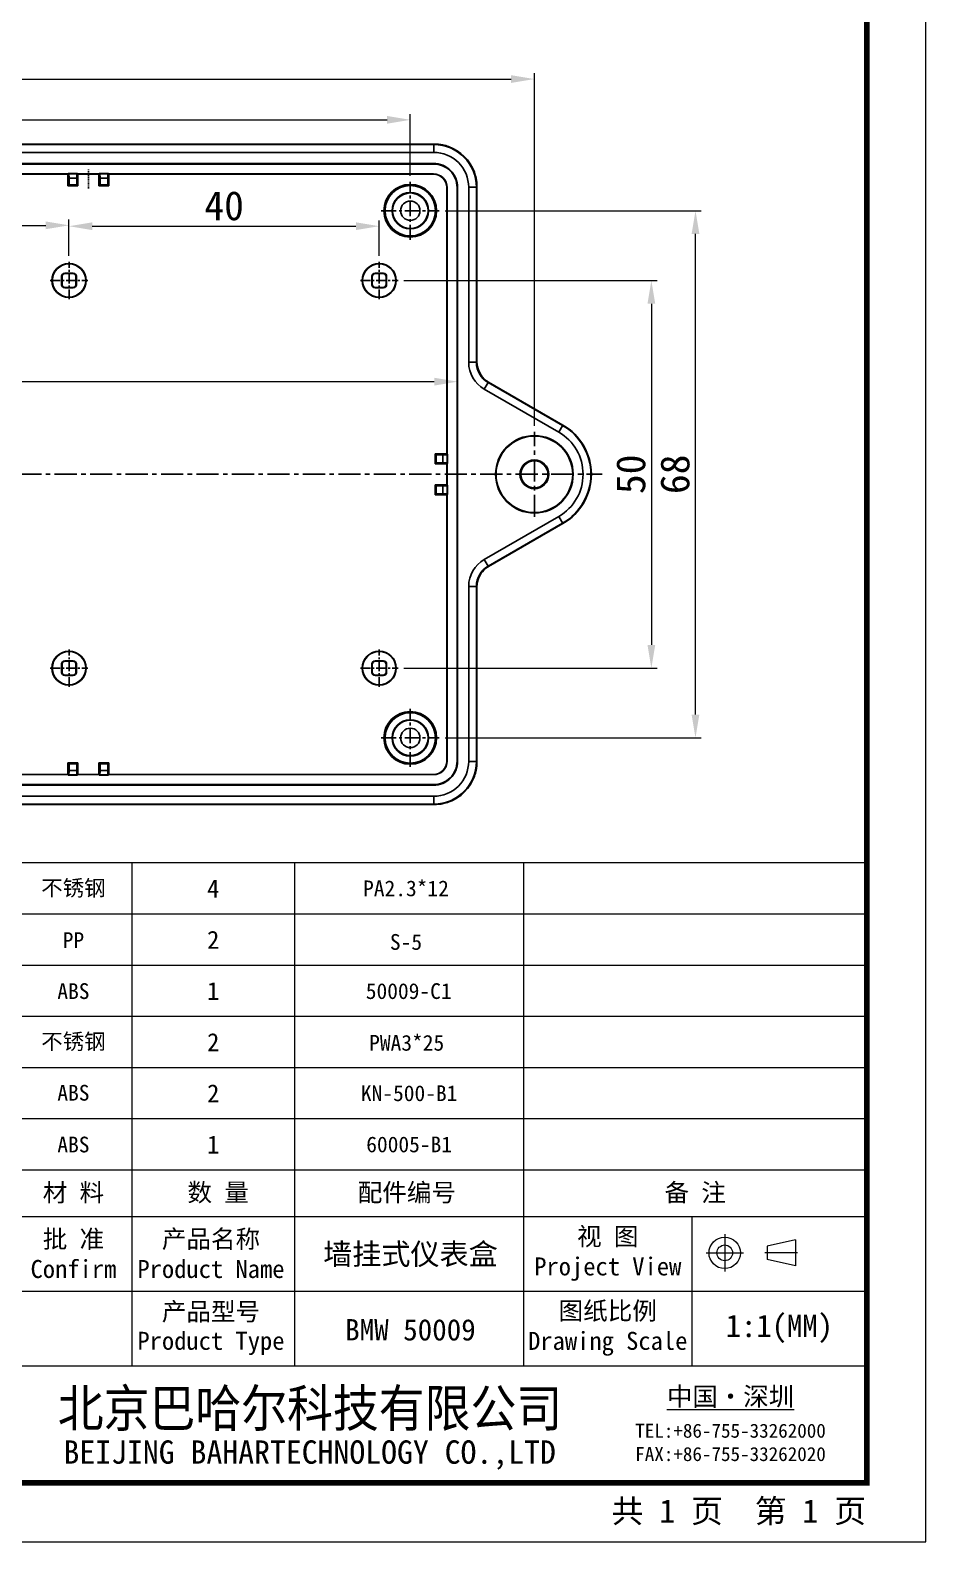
# Model space of a CAD drawing. Header units: millimetres. Extents: x 1366 to 1807, y -424 to -118.
# Drawn here: x 1691.4 to 1806.8, y -424.2 to -229.2 of the extents above; entities that cross this region are included whole.
import ezdxf
from ezdxf.enums import TextEntityAlignment as Align

# ---------------------------------------------------------------- set-up
doc = ezdxf.new("R2010")
doc.units = ezdxf.units.MM
doc.linetypes.add('CENTER', pattern=[50.8, 31.75, -6.35, 6.35, -6.35])
doc.layers.add('dim', color=3, linetype='Continuous', lineweight=9)
doc.layers.add('from', color=7, linetype='Continuous', lineweight=13)
doc.styles.add('FFS', font='SIMFANG.TTF', dxfattribs={"width": 0.9})
doc.styles.get("Standard").update_dxf_attribs({"font": 'txt', "bigfont": 'gbcbig.shx'})
doc.styles.add('宋体', font='SimSun.ttf')
doc.styles.add('样式 1', font='SIMKAI.TTF')
doc.dimstyles.new('YanXiu', dxfattribs={"dimscale": 1.5, "dimtxt": 2.5, "dimasz": 2.2, "dimexe": 0.65, "dimexo": 0.65, "dimgap": 0.5, "dimtad": 1, "dimdsep": 46, "dimtxsty": '宋体', "dimcen": 0, "dimclrd": 3, "dimclre": 3, "dimclrt": 3, "dimazin": 2, "dimtfac": 1, "dimtofl": 0, "dimtmove": 0, "dimatfit": 3, "dimfxl": 0, "dimlwd": 5, "dimlwe": 5, "dimarcsym": 0})

# ---------------------------------------------------------------- blocks, each defined once
blk = doc.blocks.new('*D20')
at = {"layer": 'Defpoints', "color": 0}
for p in [(1696.36, -254.38), (1656.36, -259.07), (1696.36, -259.07)]:
    blk.add_point(p, dxfattribs=at)
at = {"layer": 'dim', "color": 3, "lineweight": 5}
for p, q in [((1656.36, -258.32), (1656.36, -253.63)), ((1659.36, -254.38), (1693.36, -254.38)), ((1696.36, -258.32), (1696.36, -253.63))]:
    blk.add_line(p, q, dxfattribs=at)
at = {"layer": 'dim', "color": 3}
for points in [[(1659.36, -253.88), (1659.36, -254.88), (1656.36, -254.38)], [(1693.36, -253.88), (1693.36, -254.88), (1696.36, -254.38)]]:
    blk.add_solid(points, dxfattribs=at)
at = {"layer": 'dim', "color": 3, "insert": (1676.36, -251.76), "char_height": 3.75, "attachment_point": 5, "style": '宋体'}
blk.add_mtext('40', dxfattribs=at)
blk = doc.blocks.new('*D21')
at = {"layer": 'Defpoints', "color": 0}
for p in [(1736.36, -254.49), (1696.36, -259.07), (1736.36, -259.07)]:
    blk.add_point(p, dxfattribs=at)
at = {"layer": 'dim', "color": 3, "lineweight": 5}
for p, q in [((1696.36, -258.32), (1696.36, -253.74)), ((1699.36, -254.49), (1733.36, -254.49)), ((1736.36, -258.32), (1736.36, -253.74))]:
    blk.add_line(p, q, dxfattribs=at)
at = {"layer": 'dim', "color": 3}
for points in [[(1699.36, -253.99), (1699.36, -254.99), (1696.36, -254.49)], [(1733.36, -253.99), (1733.36, -254.99), (1736.36, -254.49)]]:
    blk.add_solid(points, dxfattribs=at)
at = {"layer": 'dim', "color": 3, "insert": (1716.36, -251.87), "char_height": 3.75, "attachment_point": 5, "style": '宋体'}
blk.add_mtext('40', dxfattribs=at)
blk = doc.blocks.new('*D22')
at = {"layer": 'Defpoints', "color": 0}
for p in [(1738.78, -261.49), (1738.78, -311.49), (1771.44, -311.49)]:
    blk.add_point(p, dxfattribs=at)
at = {"layer": 'dim', "color": 3, "lineweight": 5}
for p, q in [((1739.53, -261.49), (1772.19, -261.49)), ((1771.44, -264.49), (1771.44, -308.49)), ((1739.53, -311.49), (1772.19, -311.49))]:
    blk.add_line(p, q, dxfattribs=at)
at = {"layer": 'dim', "color": 3}
for points in [[(1770.94, -264.49), (1771.94, -264.49), (1771.44, -261.49)], [(1770.94, -308.49), (1771.94, -308.49), (1771.44, -311.49)]]:
    blk.add_solid(points, dxfattribs=at)
at = {"layer": 'dim', "color": 3, "insert": (1768.81, -286.49), "char_height": 3.75, "attachment_point": 5, "rotation": 90, "style": '宋体'}
blk.add_mtext('50', dxfattribs=at)
blk = doc.blocks.new('*D23')
at = {"layer": 'Defpoints', "color": 0}
for p in [(1744.1, -252.49), (1777.13, -252.49), (1744.1, -320.49)]:
    blk.add_point(p, dxfattribs=at)
at = {"layer": 'dim', "color": 3, "lineweight": 5}
for p, q in [((1744.85, -252.49), (1777.88, -252.49)), ((1777.13, -317.49), (1777.13, -255.49)), ((1744.85, -320.49), (1777.88, -320.49))]:
    blk.add_line(p, q, dxfattribs=at)
at = {"layer": 'dim', "color": 3}
for points in [[(1776.63, -255.49), (1777.63, -255.49), (1777.13, -252.49)], [(1776.63, -317.49), (1777.63, -317.49), (1777.13, -320.49)]]:
    blk.add_solid(points, dxfattribs=at)
at = {"layer": 'dim', "color": 3, "insert": (1774.5, -286.49), "char_height": 3.75, "attachment_point": 5, "rotation": 90, "style": '宋体'}
blk.add_mtext('68', dxfattribs=at)
blk = doc.blocks.new('*D24')
at = {"layer": 'Defpoints', "color": 0}
for p in [(1756.36, -235.51), (1596.36, -280.99), (1756.36, -280.99)]:
    blk.add_point(p, dxfattribs=at)
at = {"layer": 'dim', "color": 3, "lineweight": 5}
for p, q in [((1596.36, -280.24), (1596.36, -234.76)), ((1599.36, -235.51), (1753.36, -235.51)), ((1756.36, -280.24), (1756.36, -234.76))]:
    blk.add_line(p, q, dxfattribs=at)
at = {"layer": 'dim', "color": 3}
for points in [[(1599.36, -235.01), (1599.36, -236.01), (1596.36, -235.51)], [(1753.36, -235.01), (1753.36, -236.01), (1756.36, -235.51)]]:
    blk.add_solid(points, dxfattribs=at)
at = {"layer": 'dim', "color": 3, "insert": (1676.77, -232.88), "char_height": 3.75, "attachment_point": 5, "style": '宋体'}
blk.add_mtext('160', dxfattribs=at)
blk = doc.blocks.new('*D38')
at = {"layer": 'Defpoints', "color": 0}
for p in [(1740.36, -240.77), (1612.36, -248.75), (1740.36, -248.75)]:
    blk.add_point(p, dxfattribs=at)
at = {"layer": 'dim', "color": 3, "lineweight": 5}
for p, q in [((1612.36, -248), (1612.36, -240.02)), ((1615.36, -240.77), (1737.36, -240.77)), ((1740.36, -248), (1740.36, -240.02))]:
    blk.add_line(p, q, dxfattribs=at)
at = {"layer": 'dim', "color": 3}
for points in [[(1615.36, -240.27), (1615.36, -241.27), (1612.36, -240.77)], [(1737.36, -240.27), (1737.36, -241.27), (1740.36, -240.77)]]:
    blk.add_solid(points, dxfattribs=at)
at = {"layer": 'dim', "color": 3, "insert": (1676.36, -238.14), "char_height": 3.75, "attachment_point": 5, "style": '宋体'}
blk.add_mtext('128', dxfattribs=at)
blk = doc.blocks.new('*D43')
at = {"layer": 'Defpoints', "color": 0}
for p in [(1606.26, -249.49), (1746.46, -249.49), (1746.46, -274.54)]:
    blk.add_point(p, dxfattribs=at)
at = {"layer": 'dim', "color": 3, "lineweight": 5}
for p, q in [((1606.26, -250.24), (1606.26, -275.29)), ((1746.46, -250.24), (1746.46, -275.29)), ((1609.26, -274.54), (1743.46, -274.54))]:
    blk.add_line(p, q, dxfattribs=at)
at = {"layer": 'dim', "color": 3}
for points in [[(1609.26, -274.04), (1609.26, -275.04), (1606.26, -274.54)], [(1743.46, -274.04), (1743.46, -275.04), (1746.46, -274.54)]]:
    blk.add_solid(points, dxfattribs=at)
at = {"layer": 'dim', "color": 3, "insert": (1676.36, -271.92), "char_height": 3.75, "attachment_point": 5, "style": '宋体'}
blk.add_mtext('140.2', dxfattribs=at)

msp = doc.modelspace()

# ---------------------------------------------------------------- linework, layer by layer
at = {"color": 7, "linetype": 'Continuous'}
for p, q in [((1609.271, -243.901), (1743.456, -243.901)), ((1743.391, -243.966), (1609.336, -243.966)), ((1743.391, -244.966), (1609.336, -244.966)), ((1743.391, -243.966), (1743.456, -243.901)), ((1743.391, -244.966), (1743.391, -243.966)), ((1743.456, -243.901), (1743.456, -243.901)), ((1609.363, -246.392), (1743.363, -246.392)), ((1743.363, -246.467), (1609.363, -246.467)), ((1743.363, -246.467), (1743.363, -246.392)), ((1656.465, -247.756), (1696.261, -247.756)), ((1656.499, -247.79), (1696.227, -247.79)), ((1696.227, -247.79), (1696.261, -247.756)), ((1696.227, -247.79), (1696.227, -249.276)), ((1696.227, -249.276), (1696.363, -249.14)), ((1696.227, -249.276), (1697.499, -249.276)), ((1696.261, -247.674), (1696.261, -247.756)), ((1697.465, -247.674), (1696.261, -247.674)), ((1696.261, -247.674), (1696.337, -247.75)), ((1696.363, -248.276), (1696.337, -247.75)), ((1697.389, -247.75), (1696.337, -247.75)), ((1696.363, -248.276), (1696.363, -249.14)), ((1697.363, -248.276), (1696.363, -248.276)), ((1696.363, -249.14), (1697.363, -249.14)), ((1697.389, -247.75), (1697.363, -248.276)), ((1697.363, -249.14), (1697.363, -248.276)), ((1697.499, -249.276), (1697.363, -249.14)), ((1697.465, -247.674), (1697.389, -247.75)), ((1697.465, -247.756), (1697.465, -247.674)), ((1697.465, -247.756), (1700.261, -247.756)), ((1697.499, -247.79), (1697.465, -247.756)), ((1697.499, -249.276), (1697.499, -247.79)), ((1697.499, -247.79), (1700.227, -247.79)), ((1700.227, -247.79), (1700.261, -247.756)), ((1700.227, -247.79), (1700.227, -249.276)), ((1700.227, -249.276), (1700.363, -249.14)), ((1700.227, -249.276), (1701.499, -249.276)), ((1700.261, -247.674), (1700.261, -247.756)), ((1701.465, -247.674), (1700.261, -247.674)), ((1700.261, -247.674), (1700.337, -247.75)), ((1700.363, -248.276), (1700.337, -247.75)), ((1701.389, -247.75), (1700.337, -247.75)), ((1700.363, -248.276), (1700.363, -249.14)), ((1701.363, -248.276), (1700.363, -248.276)), ((1700.363, -249.14), (1701.363, -249.14)), ((1701.389, -247.75), (1701.363, -248.276)), ((1701.363, -249.14), (1701.363, -248.276)), ((1701.499, -249.276), (1701.363, -249.14)), ((1701.465, -247.674), (1701.389, -247.75)), ((1701.465, -247.756), (1701.465, -247.674)), ((1701.465, -247.756), (1743.363, -247.756)), ((1701.499, -247.79), (1701.465, -247.756)), ((1701.499, -249.276), (1701.499, -247.79)), ((1701.499, -247.79), (1743.363, -247.79)), ((1743.363, -247.79), (1743.363, -247.756)), ((1745.065, -249.492), (1745.099, -249.492)), ((1745.065, -249.492), (1745.065, -283.855)), ((1745.099, -249.492), (1745.099, -283.89)), ((1746.387, -249.492), (1746.463, -249.492)), ((1746.387, -323.492), (1746.387, -249.492)), ((1746.463, -249.492), (1746.463, -323.492)), ((1747.889, -249.464), (1748.889, -249.464)), ((1747.889, -272.044), (1747.889, -249.464)), ((1748.889, -249.464), (1748.954, -249.399)), ((1748.889, -272.044), (1748.889, -249.464)), ((1748.954, -249.399), (1748.954, -249.399)), ((1748.954, -249.399), (1748.954, -272.006)), ((1695.413, -262.042), (1695.413, -260.942)), ((1695.466, -260.995), (1695.413, -260.942)), ((1695.466, -260.995), (1695.466, -261.989)), ((1695.813, -260.542), (1696.913, -260.542)), ((1695.866, -260.595), (1695.813, -260.542)), ((1696.86, -260.595), (1695.866, -260.595)), ((1696.913, -260.542), (1696.86, -260.595)), ((1697.313, -260.942), (1697.26, -260.995)), ((1697.26, -261.989), (1697.26, -260.995)), ((1697.313, -260.942), (1697.313, -262.042)), ((1735.413, -262.042), (1735.413, -260.942)), ((1735.466, -260.995), (1735.413, -260.942)), ((1735.466, -260.995), (1735.466, -261.989)), ((1735.813, -260.542), (1736.913, -260.542)), ((1735.866, -260.595), (1735.813, -260.542)), ((1736.86, -260.595), (1735.866, -260.595)), ((1736.913, -260.542), (1736.86, -260.595)), ((1737.313, -260.942), (1737.26, -260.995)), ((1737.26, -261.989), (1737.26, -260.995)), ((1737.313, -260.942), (1737.313, -262.042)), ((1695.413, -262.042), (1695.466, -261.989)), ((1695.813, -262.442), (1695.866, -262.388)), ((1696.913, -262.442), (1695.813, -262.442)), ((1695.866, -262.388), (1696.86, -262.388)), ((1696.913, -262.442), (1696.86, -262.388)), ((1697.313, -262.042), (1697.26, -261.989)), ((1735.413, -262.042), (1735.466, -261.989)), ((1735.813, -262.442), (1735.866, -262.388)), ((1736.913, -262.442), (1735.813, -262.442)), ((1735.866, -262.388), (1736.86, -262.388)), ((1736.913, -262.442), (1736.86, -262.388)), ((1737.313, -262.042), (1737.26, -261.989)), ((1747.889, -272.044), (1748.889, -272.044)), ((1748.954, -272.006), (1748.889, -272.044)), ((1748.954, -272.006), (1748.954, -272.006)), ((1748.989, -272.462), (1748.954, -272.006)), ((1749.888, -275.507), (1750.388, -274.641)), ((1750.453, -274.603), (1750.388, -274.641)), ((1760.001, -280.191), (1750.388, -274.641)), ((1750.453, -274.603), (1760.033, -280.135)), ((1750.454, -274.603), (1750.453, -274.603)), ((1759.501, -281.057), (1749.888, -275.507)), ((1759.501, -281.057), (1760.033, -280.135)), ((1745.065, -283.855), (1743.579, -283.855)), ((1743.715, -283.992), (1743.579, -283.855)), ((1743.579, -283.855), (1743.579, -285.128)), ((1743.715, -283.992), (1744.579, -283.992)), ((1743.715, -284.992), (1743.715, -283.992)), ((1744.579, -283.992), (1745.105, -283.966)), ((1744.579, -284.992), (1744.579, -283.992)), ((1745.099, -283.89), (1745.065, -283.855)), ((1745.181, -283.89), (1745.099, -283.89)), ((1745.105, -283.966), (1745.181, -283.89)), ((1745.105, -285.018), (1745.105, -283.966)), ((1745.181, -285.094), (1745.181, -283.89)), ((1743.715, -284.992), (1743.579, -285.128)), ((1745.065, -285.128), (1743.579, -285.128)), ((1744.579, -284.992), (1743.715, -284.992)), ((1745.105, -285.018), (1744.579, -284.992)), ((1745.099, -285.094), (1745.065, -285.128)), ((1745.065, -285.128), (1745.065, -287.855)), ((1745.099, -285.094), (1745.181, -285.094)), ((1745.099, -285.094), (1745.099, -287.89)), ((1745.105, -285.018), (1745.181, -285.094)), ((1745.065, -287.855), (1743.579, -287.855)), ((1743.715, -287.992), (1743.579, -287.855)), ((1743.579, -287.855), (1743.579, -289.128)), ((1743.715, -287.992), (1744.579, -287.992)), ((1743.715, -288.992), (1743.715, -287.992)), ((1744.579, -287.992), (1745.105, -287.966)), ((1744.579, -288.992), (1744.579, -287.992)), ((1745.099, -287.89), (1745.065, -287.855)), ((1745.181, -287.89), (1745.099, -287.89)), ((1745.105, -287.966), (1745.181, -287.89)), ((1745.105, -289.018), (1745.105, -287.966)), ((1745.181, -289.094), (1745.181, -287.89)), ((1743.715, -288.992), (1743.579, -289.128)), ((1745.065, -289.128), (1743.579, -289.128)), ((1744.579, -288.992), (1743.715, -288.992)), ((1745.105, -289.018), (1744.579, -288.992)), ((1745.099, -289.094), (1745.065, -289.128)), ((1745.065, -289.128), (1745.065, -323.492)), ((1745.099, -289.094), (1745.181, -289.094)), ((1745.099, -289.094), (1745.099, -323.492)), ((1745.105, -289.018), (1745.181, -289.094)), ((1749.888, -297.477), (1759.501, -291.927)), ((1759.501, -291.927), (1760.033, -292.849)), ((1750.388, -298.342), (1760.001, -292.792)), ((1760.033, -292.849), (1750.453, -298.38)), ((1749.888, -297.477), (1750.388, -298.342)), ((1750.074, -298.64), (1750.454, -298.381)), ((1750.388, -298.342), (1750.453, -298.38)), ((1750.454, -298.38), (1750.453, -298.38)), ((1747.889, -300.94), (1748.889, -300.94)), ((1747.889, -323.519), (1747.889, -300.94)), ((1748.889, -300.94), (1748.954, -300.977)), ((1748.889, -323.519), (1748.889, -300.94)), ((1748.954, -300.977), (1748.954, -300.977)), ((1748.954, -300.977), (1748.954, -323.584)), ((1695.413, -310.942), (1695.466, -310.995)), ((1695.413, -312.042), (1695.413, -310.942)), ((1695.466, -310.995), (1695.466, -311.989)), ((1695.813, -310.542), (1696.913, -310.542)), ((1695.813, -310.542), (1695.866, -310.595)), ((1696.86, -310.595), (1695.866, -310.595)), ((1696.913, -310.542), (1696.86, -310.595)), ((1697.313, -310.942), (1697.26, -310.995)), ((1697.26, -311.989), (1697.26, -310.995)), ((1697.313, -310.942), (1697.313, -312.042)), ((1735.413, -310.942), (1735.466, -310.995)), ((1735.413, -312.042), (1735.413, -310.942)), ((1735.466, -310.995), (1735.466, -311.989)), ((1735.813, -310.542), (1736.913, -310.542)), ((1735.813, -310.542), (1735.866, -310.595)), ((1736.86, -310.595), (1735.866, -310.595)), ((1736.913, -310.542), (1736.86, -310.595)), ((1737.313, -310.942), (1737.26, -310.995)), ((1737.26, -311.989), (1737.26, -310.995)), ((1737.313, -310.942), (1737.313, -312.042)), ((1695.466, -311.989), (1695.413, -312.042)), ((1695.866, -312.388), (1695.813, -312.442)), ((1696.913, -312.442), (1695.813, -312.442)), ((1695.866, -312.388), (1696.86, -312.388)), ((1696.913, -312.442), (1696.86, -312.388)), ((1697.313, -312.042), (1697.26, -311.989)), ((1735.466, -311.989), (1735.413, -312.042)), ((1735.866, -312.388), (1735.813, -312.442)), ((1736.913, -312.442), (1735.813, -312.442)), ((1735.866, -312.388), (1736.86, -312.388)), ((1736.913, -312.442), (1736.86, -312.388)), ((1737.313, -312.042), (1737.26, -311.989)), ((1745.065, -323.492), (1745.099, -323.492)), ((1746.387, -323.492), (1746.463, -323.492)), ((1747.889, -323.519), (1748.889, -323.519)), ((1748.889, -323.519), (1748.954, -323.584)), ((1748.954, -323.584), (1748.954, -323.584)), ((1696.261, -325.227), (1656.465, -325.227)), ((1696.227, -325.193), (1656.499, -325.193)), ((1697.499, -323.707), (1696.227, -323.707)), ((1696.227, -323.707), (1696.363, -323.843)), ((1696.227, -323.707), (1696.227, -325.193)), ((1696.227, -325.193), (1696.261, -325.227)), ((1696.261, -325.227), (1696.261, -325.309)), ((1696.261, -325.309), (1696.337, -325.233)), ((1696.261, -325.309), (1697.465, -325.309)), ((1696.337, -325.233), (1696.363, -324.707)), ((1696.337, -325.233), (1697.389, -325.233)), ((1697.363, -323.843), (1696.363, -323.843)), ((1696.363, -323.843), (1696.363, -324.707)), ((1696.363, -324.707), (1697.363, -324.707)), ((1697.499, -323.707), (1697.363, -323.843)), ((1697.363, -324.707), (1697.363, -323.843)), ((1697.363, -324.707), (1697.389, -325.233)), ((1697.465, -325.309), (1697.389, -325.233)), ((1697.499, -325.193), (1697.465, -325.227)), ((1700.261, -325.227), (1697.465, -325.227)), ((1697.465, -325.309), (1697.465, -325.227)), ((1697.499, -325.193), (1697.499, -323.707)), ((1700.227, -325.193), (1697.499, -325.193)), ((1701.499, -323.707), (1700.227, -323.707)), ((1700.227, -323.707), (1700.363, -323.843)), ((1700.227, -323.707), (1700.227, -325.193)), ((1700.227, -325.193), (1700.261, -325.227)), ((1700.261, -325.227), (1700.261, -325.309)), ((1700.261, -325.309), (1700.337, -325.233)), ((1700.261, -325.309), (1701.465, -325.309)), ((1700.337, -325.233), (1700.363, -324.707)), ((1700.337, -325.233), (1701.389, -325.233)), ((1701.363, -323.843), (1700.363, -323.843)), ((1700.363, -323.843), (1700.363, -324.707)), ((1700.363, -324.707), (1701.363, -324.707)), ((1701.499, -323.707), (1701.363, -323.843)), ((1701.363, -324.707), (1701.363, -323.843)), ((1701.363, -324.707), (1701.389, -325.233)), ((1701.465, -325.309), (1701.389, -325.233)), ((1701.499, -325.193), (1701.465, -325.227)), ((1743.363, -325.227), (1701.465, -325.227)), ((1701.465, -325.309), (1701.465, -325.227)), ((1701.499, -325.193), (1701.499, -323.707)), ((1743.363, -325.193), (1701.499, -325.193)), ((1743.363, -325.193), (1743.363, -325.227)), ((1609.363, -326.516), (1743.363, -326.516)), ((1743.363, -326.591), (1609.363, -326.591)), ((1743.363, -326.516), (1743.363, -326.591)), ((1743.456, -329.083), (1609.271, -329.083)), ((1609.336, -328.018), (1743.391, -328.018)), ((1609.336, -329.017), (1743.391, -329.017)), ((1743.391, -328.018), (1743.391, -329.017)), ((1743.391, -329.017), (1743.456, -329.082)), ((1743.456, -329.083), (1743.456, -329.082))]:
    msp.add_line(p, q, dxfattribs=at)
at = {"color": 1, "linetype": 'CENTER', "ltscale": 0.007}
msp.add_line((1698.863, -249.648), (1698.863, -247.176), dxfattribs=at)
at = {"color": 1, "linetype": 'CENTER', "ltscale": 0.06}
for p, q in [((1740.363, -256.232), (1740.363, -248.752)), ((1736.623, -252.492), (1744.103, -252.492)), ((1740.363, -324.232), (1740.363, -316.752)), ((1736.623, -320.492), (1744.103, -320.492))]:
    msp.add_line(p, q, dxfattribs=at)
at = {"color": 1, "linetype": 'CENTER', "ltscale": 0.04}
for p, q in [((1696.363, -263.91), (1696.363, -259.073)), ((1736.363, -263.91), (1736.363, -259.073)), ((1693.944, -261.492), (1698.782, -261.492)), ((1733.944, -261.492), (1738.782, -261.492)), ((1696.363, -313.91), (1696.363, -309.073)), ((1736.363, -313.91), (1736.363, -309.073)), ((1693.944, -311.492), (1698.782, -311.492)), ((1733.944, -311.492), (1738.782, -311.492))]:
    msp.add_line(p, q, dxfattribs=at)
at = {"color": 1, "linetype": 'CENTER', "ltscale": 0.09}
for p, q in [((1756.363, -291.992), (1756.363, -280.992)), ((1589.355, -286.492), (1765.086, -286.492))]:
    msp.add_line(p, q, dxfattribs=at)
at = {"color": 7, "linetype": 'Continuous'}
for points in [[(1748.954, -249.399), (1748.861, -248.39), (1748.463, -247.127), (1747.773, -245.994), (1746.832, -245.059), (1745.696, -244.378), (1744.433, -243.988), (1743.456, -243.901)], [(1750.454, -274.603), (1750.056, -274.329), (1749.55, -273.8), (1749.187, -273.165), (1748.989, -272.462)], [(1748.954, -300.977), (1748.993, -300.499), (1749.196, -299.797), (1749.564, -299.165), (1750.074, -298.64)], [(1743.456, -329.083), (1744.464, -328.99), (1745.728, -328.592), (1746.861, -327.902), (1747.796, -326.961), (1748.477, -325.825), (1748.867, -324.562), (1748.954, -323.584)]]:
    msp.add_lwpolyline(points, dxfattribs=at)
for centre, radius in [((1740.363, -252.492), 3.4), ((1740.363, -252.492), 3.25), ((1740.363, -252.492), 2.35), ((1740.363, -252.492), 2.288), ((1740.363, -252.492), 1.25), ((1696.363, -261.492), 2.199), ((1736.363, -261.492), 2.199), ((1696.363, -261.492), 2.15), ((1736.363, -261.492), 2.15), ((1756.363, -286.492), 5), ((1756.363, -286.492), 4.934), ((1756.363, -286.492), 1.858), ((1756.363, -286.492), 1.75), ((1696.363, -311.492), 2.199), ((1696.363, -311.492), 2.15), ((1736.363, -311.492), 2.199), ((1736.363, -311.492), 2.15), ((1740.363, -320.492), 3.4), ((1740.363, -320.492), 3.25), ((1740.363, -320.492), 2.35), ((1740.363, -320.492), 2.288), ((1740.363, -320.492), 1.25)]:
    msp.add_circle(centre, radius, dxfattribs=at)
for centre, radius, start, end in [((1743.39, -249.465), 5.498, 0.00224, 89.99776), ((1743.391, -249.464), 4.498, 359.99234, 90.00766), ((1743.453, -249.419), 5.518, 78.48119, 89.96961), ((1743.459, -249.386), 5.484, 70.52521, 78.47733), ((1743.46, -249.395), 5.492, 19.93053, 70.53388), ((1743.363, -249.492), 3.099, 359.99865, 90.00135), ((1743.363, -249.492), 3.024, 359.99862, 90.00138), ((1743.468, -249.396), 5.485, 11.69644, 19.93982), ((1743.363, -249.492), 1.736, 359.9976, 90.0024), ((1743.363, -249.492), 1.702, 359.99753, 90.00247), ((1743.437, -249.402), 5.517, 0.0296, 11.69189), ((1751.887, -272.044), 3.998, 179.99854, 240.00167), ((1751.887, -272.044), 2.998, 179.98967, 240.00928), ((1751.961, -272.006), 3.007, 180.00396, 190.11199), ((1751.946, -272.009), 2.992, 190.11225, 229.60287), ((1751.956, -272.001), 3.005, 229.60356, 239.5304), ((1751.942, -272.024), 2.978, 239.54056, 240.01225), ((1756.363, -286.492), 7.276, 300, 60), ((1756.363, -286.492), 7.341, 300, 60), ((1756.363, -286.492), 6.276, 300, 60), ((1751.888, -300.94), 3.999, 119.99992, 179.99987), ((1751.887, -300.939), 2.998, 119.99073, 180.01032), ((1751.947, -300.975), 2.993, 130.14329, 169.6334), ((1751.955, -300.982), 3.004, 120.00012, 130.14458), ((1751.961, -300.977), 3.008, 169.63561, 179.54351), ((1751.937, -300.977), 2.983, 179.55202, 180.00661), ((1743.363, -323.492), 3.099, 269.99865, 0.00135), ((1743.363, -323.492), 3.024, 269.99862, 0.00138), ((1743.363, -323.492), 1.736, 269.9976, 0.0024), ((1743.363, -323.492), 1.702, 269.99753, 0.00247), ((1743.39, -323.519), 5.498, 270.00224, 359.99776), ((1743.391, -323.52), 4.498, 269.99234, 0.00766), ((1743.436, -323.581), 5.518, 348.48119, 359.96961), ((1743.46, -323.589), 5.492, 289.93053, 340.53388), ((1743.469, -323.588), 5.484, 340.52521, 348.47733), ((1743.453, -323.565), 5.517, 270.0296, 281.69189), ((1743.459, -323.596), 5.485, 281.69644, 289.93982)]:
    msp.add_arc(centre, radius, start, end, dxfattribs=at)
for centre, major_axis, start_param, end_param in [((1695.813, -260.942), (-0.283, 0.283), -0.7853601, 0.7853601), ((1695.866, -260.995), (-0.283, 0.283), -0.7853601, 0.7853601), ((1696.86, -260.995), (-0.283, -0.283), 2.3562326, 3.9269527), ((1696.913, -260.942), (0.283, 0.283), -0.7853601, 0.7853601), ((1735.813, -260.942), (-0.283, 0.283), -0.7853601, 0.7853601), ((1735.866, -260.995), (-0.283, 0.283), -0.7853601, 0.7853601), ((1736.86, -260.995), (-0.283, -0.283), 2.3562326, 3.9269527), ((1736.913, -260.942), (0.283, 0.283), -0.7853601, 0.7853601), ((1695.813, -262.042), (0.283, 0.283), -3.9269527, -2.3562326), ((1695.866, -261.988), (0.283, 0.283), 2.3562326, 3.9269527), ((1696.86, -261.988), (-0.283, 0.283), 2.3562326, 3.9269527), ((1696.913, -262.042), (0.283, -0.283), -0.7853601, 0.7853601), ((1735.813, -262.042), (0.283, 0.283), 2.3562326, 3.9269527), ((1735.866, -261.988), (0.283, 0.283), 2.3562326, 3.9269527), ((1736.86, -261.988), (-0.283, 0.283), 2.3562326, 3.9269527), ((1736.913, -262.042), (-0.283, 0.283), -3.9269527, -2.3562326), ((1695.813, -310.942), (-0.283, 0.283), -0.7853601, 0.7853601), ((1695.866, -310.995), (0.283, -0.283), 2.3562326, 3.9269527), ((1696.86, -310.995), (-0.283, -0.283), 2.3562326, 3.9269527), ((1696.913, -310.942), (0.283, 0.283), -0.7853601, 0.7853601), ((1735.813, -310.942), (0.283, -0.283), 2.3562326, 3.9269527), ((1735.866, -310.995), (0.283, -0.283), 2.3562326, 3.9269527), ((1736.86, -310.995), (-0.283, -0.283), 2.3562326, 3.9269527), ((1736.913, -310.942), (0.283, 0.283), -0.7853601, 0.7853601), ((1695.813, -312.042), (0.283, 0.283), -3.9269527, -2.3562326), ((1695.866, -311.988), (-0.283, -0.283), -0.7853601, 0.7853601), ((1696.86, -311.988), (-0.283, 0.283), 2.3562326, 3.9269527), ((1696.913, -312.042), (0.283, -0.283), -0.7853601, 0.7853601), ((1735.813, -312.042), (0.283, 0.283), 2.3562326, 3.9269527), ((1735.866, -311.988), (-0.283, -0.283), -0.7853601, 0.7853601), ((1736.86, -311.988), (-0.283, 0.283), 2.3562326, 3.9269527), ((1736.913, -312.042), (-0.283, 0.283), -3.9269527, -2.3562326)]:
    msp.add_ellipse(centre, major_axis=major_axis, ratio=0.9999239, start_param=start_param, end_param=end_param, dxfattribs=at)
at = {"layer": 'from'}
for p, q in [((1799.218, -336.616), (1659.307, -336.616)), ((1704.458, -336.616), (1704.458, -376.237)), ((1725.453, -336.616), (1725.453, -376.237)), ((1754.973, -336.616), (1754.973, -376.237)), ((1799.218, -343.227), (1659.307, -343.227)), ((1799.218, -349.834), (1659.307, -349.834)), ((1799.218, -356.435), (1659.307, -356.435)), ((1799.218, -363.036), (1659.307, -363.036)), ((1799.218, -369.636), (1659.307, -369.636)), ((1799.218, -376.237), (1659.307, -376.237)), ((1704.458, -376.237), (1704.458, -401.522)), ((1725.453, -376.237), (1725.453, -401.522)), ((1754.973, -376.237), (1754.973, -401.522)), ((1799.218, -382.257), (1659.307, -382.257)), ((1776.667, -382.257), (1776.667, -401.522)), ((1790.019, -385.217), (1786.358, -386.063)), ((1790.019, -385.217), (1790.019, -388.598)), ((1786.358, -386.063), (1786.358, -387.753)), ((1790.019, -388.598), (1786.358, -387.753)), ((1799.218, -391.889), (1659.307, -391.889)), ((1799.218, -401.522), (1659.307, -401.522)), ((1799.218, -416.572), (1660.468, -416.572))]:
    msp.add_line(p, q, dxfattribs=at)
at = {"layer": 'from', "color": 1, "linetype": 'CENTER', "ltscale": 0.2}
for p, q in [((1780.903, -384.493), (1780.903, -389.323)), ((1778.488, -386.908), (1783.319, -386.908)), ((1790.3, -386.908), (1786.076, -386.908))]:
    msp.add_line(p, q, dxfattribs=at)
at = {"layer": 'from'}
msp.add_lwpolyline([(1365.788, -424.173), (1806.818, -424.173), (1806.818, -117.696), (1365.788, -117.696)], close=True, dxfattribs=at)
at = {"layer": 'from', "const_width": 0.76}
msp.add_lwpolyline([(1373.389, -416.572), (1373.389, -125.297), (1799.218, -125.297), (1799.218, -416.572), (1373.389, -416.572)], dxfattribs=at)
at = {"layer": 'from'}
for radius in [2.029, 1.014]:
    msp.add_circle((1780.903, -386.908), radius, dxfattribs=at)

# ---------------------------------------------------------------- texts
at = {"layer": 'from', "style": '宋体'}
for s, height, p in [('不锈钢', 2.0323, (1696.933, -339.812)), ('4', 2.323, (1714.956, -339.92)), ('PA2.3*12', 2.0323, (1739.808, -339.828)), ('PP', 2.0323, (1696.933, -346.573)), ('2', 2.323, (1714.956, -346.531)), ('S-5', 2.0323, (1739.808, -346.808)), ('ABS', 2.0323, (1696.933, -353.152)), ('1', 2.323, (1714.956, -353.134)), ('50009-C1', 2.0323, (1740.155, -353.147)), ('不锈钢', 2.0323, (1696.933, -359.62)), ('2', 2.323, (1714.956, -359.735)), ('PWA3*25', 2.0323, (1739.896, -359.748)), ('ABS', 2.0323, (1696.933, -366.261)), ('2', 2.323, (1714.956, -366.336)), ('KN-500-B1', 2.0323, (1740.213, -366.336)), ('ABS', 2.0323, (1696.933, -372.937)), ('1', 2.323, (1714.956, -372.937)), ('60005-B1', 2.0323, (1740.213, -372.937))]:
    msp.add_text(s, height=height, dxfattribs=at).set_placement(p, align=Align.MIDDLE)
at = {"layer": 'from', "attachment_point": 5, "style": '宋体'}
for s, insert, char_height in [('材 料', (1696.933, -379.247), 2.3226), ('数 量', (1715.59, -379.247), 2.3226), ('{\\fSimSun|b0|i0|c134|p2;配件编号}', (1739.923, -379.247), 2.32257), ('备 注', (1777.096, -379.247), 2.3226), ('批 准\\PConfirm', (1696.933, -387.073), 2.3226), ('产品名称\\PProduct Name', (1714.665, -387.073), 2.32257), ('视 图\\PProject View', (1765.82, -387.073), 2.32257), ('图纸比例\\PDrawing Scale', (1765.82, -396.705), 2.32257), ('1:1(MM)', (1787.942, -396.705), 2.9032), ('{\\fSimSun|b0|i0|c134|p2;\\H1.25x;共 1 页  第 1 页}', (1782.718, -420.372), 2.40805)]:
    msp.add_mtext(s, dxfattribs=dict(at, insert=insert, char_height=char_height))
at = {"layer": 'from', "color": 6, "char_height": 2.75, "attachment_point": 5, "style": '宋体'}
for s, insert in [('墙挂式仪表盒', (1740.383, -387.221)), ('{\\C7;BMW 50009}', (1740.383, -396.853))]:
    msp.add_mtext(s, dxfattribs=dict(at, insert=insert))
at = {"layer": 'from', "insert": (1714.665, -396.705), "char_height": 2.32257, "attachment_point": 5, "line_spacing_factor": 0.975, "style": '宋体'}
msp.add_mtext('产品型号\\PProduct Type', dxfattribs=at)
at = {"layer": 'from', "color": 3, "insert": (1727.43, -407.21), "char_height": 4.81609, "attachment_point": 5, "style": 'FFS'}
msp.add_mtext('{\\fSimSun|b0|i0|c134|p2;\\C7;北京巴哈尔科技有限公司}', dxfattribs=at)
at = {"layer": 'from', "attachment_point": 5}
for s, insert, char_height in [('{\\fSimSun|b0|i0|c134|p2;\\L中国\\fSimSun|b0|i0|c134|p0;·深圳}', (1781.65, -405.563), 2.40805), ('{\\fSimSun|b0|i0|c134|p2;TEL:+86-755-33262000\\PFAX:+86-755-33262020}', (1781.65, -411.369), 1.80603)]:
    msp.add_mtext(s, dxfattribs=dict(at, insert=insert, char_height=char_height))
at = {"layer": 'from', "insert": (1695.652, -411.095), "char_height": 3.01006, "width": 137.41962, "attachment_point": 1, "style": '样式 1'}
msp.add_mtext('BEIJING BAHARTECHNOLOGY CO.,LTD', dxfattribs=at)

# ---------------------------------------------------------------- dimensions: what is measured, and where the dimension line sits
at = {"layer": 'dim'}
dim = msp.add_linear_dim(base=(1756.363, -235.508), p1=(1596.363, -280.992), p2=(1756.363, -280.992), dimstyle='YanXiu', override={"dimasz": 2, "dimexe": 0.49975, "dimexo": 0.49975, "dimgap": 0.49975}, dxfattribs=at)
dim.commit()
dim.dimension.update_dxf_attribs({"geometry": '*D24', "text_midpoint": (1676.769, -235.508), "dimtype": 160})
for base, p1, p2, picture, middle in [((1740.363, -240.768), (1612.363, -248.752), (1740.363, -248.752), '*D38', (1676.363, -238.144)), ((1746.463, -274.544), (1606.264, -249.489), (1746.463, -249.492), '*D43', (1676.363, -271.919)), ((1696.363, -254.38), (1656.363, -259.073), (1696.363, -259.073), '*D20', (1676.363, -251.755)), ((1736.363, -254.494), (1696.363, -259.073), (1736.363, -259.073), '*D21', (1716.363, -251.869))]:
    dim = msp.add_linear_dim(base=base, p1=p1, p2=p2, dimstyle='YanXiu', override={"dimasz": 2, "dimexe": 0.49975, "dimexo": 0.49975, "dimgap": 0.49975}, dxfattribs=at)
    dim.commit()
    dim.dimension.update_dxf_attribs({"geometry": picture, "text_midpoint": middle})
for base, p1, p2, picture, middle in [((1777.129, -252.492), (1744.103, -320.492), (1744.103, -252.492), '*D23', (1774.504, -286.492)), ((1771.439, -311.492), (1738.782, -261.492), (1738.782, -311.492), '*D22', (1768.815, -286.492))]:
    dim = msp.add_linear_dim(base=base, p1=p1, p2=p2, angle=90, dimstyle='YanXiu', override={"dimasz": 2, "dimexe": 0.49975, "dimexo": 0.49975, "dimgap": 0.49975}, dxfattribs=at)
    dim.commit()
    dim.dimension.update_dxf_attribs({"geometry": picture, "text_midpoint": middle})

doc.saveas('drawing.dxf')
